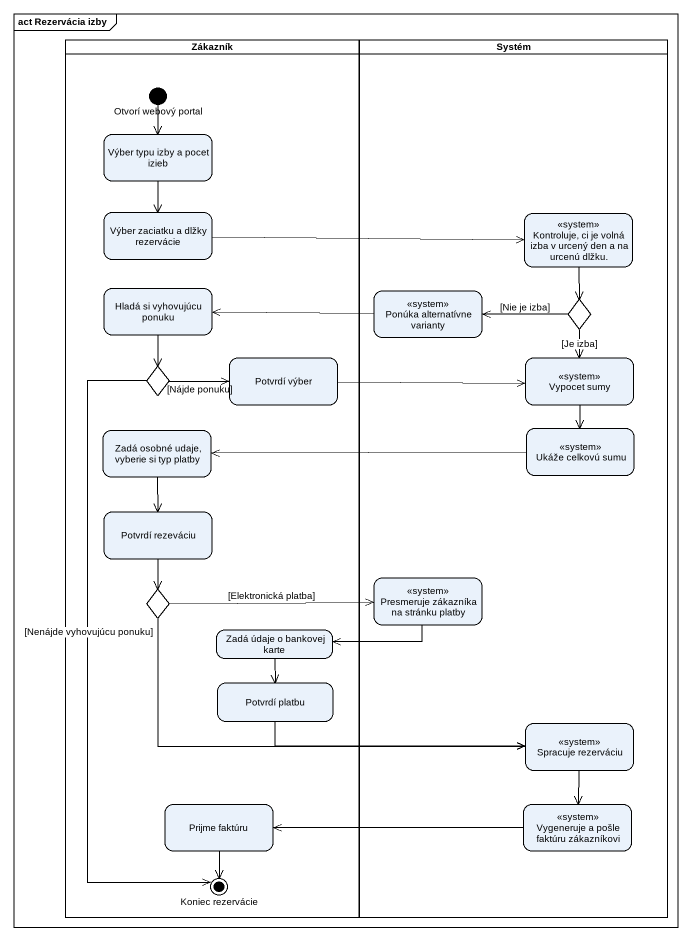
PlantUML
@startuml
mainframe act Rezervácia izby
hide empty description
state Zákazník <<partition>> {
  state "Otvorí webový portal" as Otvorí_webový_portal <<start>>
  state "Výber typu izby a pocet izieb" as Výber_typu_izby_a_pocet
  state "Výber zaciatku a dlžky rezervácie" as Výber_zaciatku_a_dlžky
  state "Hladá si vyhovujúcu ponuku" as Hladá_si_vyhovujúcu_ponuku
  state choice2 <<choice>>
  state "Potvrdí výber" as Potvrdí_výber
  state "Zadá osobné udaje, vyberie si typ platby" as Zadá_osobné_udaje_vyberie
  state "Potvrdí rezeváciu" as Potvrdí_rezeváciu
  state choice3 <<choice>>
  state "Zadá údaje o bankovej karte" as Zadá_údaje_o_bankovej_karte
  state "Potvrdí platbu" as Potvrdí_platbu
  state "Prijme faktúru" as Prijme_faktúru
  state "Koniec rezervácie" as Koniec_rezervácie <<end>>
}
state Systém <<partition>> {
  state "Kontroluje, ci je volná izba v urcený den a na urcenú dlžku." as Kontroluje_ci_je_volná_izba <<system>>
  state "Ponúka alternatívne varianty" as Ponúka_alternatívne_varianty <<system>>
  state choice1 <<choice>>
  state "Vypocet sumy" as Vypocet_sumy <<system>>
  state "Ukáže celkovú sumu" as Ukáže_celkovú_sumu <<system>>
  state "Presmeruje zákazníka na stránku platby" as Presmeruje_zákazníka_na <<system>>
  state "Spracuje rezerváciu" as Spracuje_rezerváciu <<system>>
  state "Vygeneruje a pošle faktúru zákazníkovi" as Vygeneruje_a_pošle_faktúru <<system>>
}
Otvorí_webový_portal --> Výber_typu_izby_a_pocet
Výber_typu_izby_a_pocet --> Výber_zaciatku_a_dlžky
Výber_zaciatku_a_dlžky -right-> Kontroluje_ci_je_volná_izba
Kontroluje_ci_je_volná_izba --> choice1
Hladá_si_vyhovujúcu_ponuku --> choice2
Ponúka_alternatívne_varianty -left-> Hladá_si_vyhovujúcu_ponuku
choice1 -left-> Ponúka_alternatívne_varianty : [Nie je izba]
choice1 --> Vypocet_sumy : [Je izba]
choice2 -right-> Potvrdí_výber : [Nájde ponuku]
choice2 --> Koniec_rezervácie : [Nenájde vyhovujúcu ponuku]
Potvrdí_výber -right-> Vypocet_sumy
Vypocet_sumy --> Ukáže_celkovú_sumu
Zadá_osobné_udaje_vyberie --> Potvrdí_rezeváciu
Ukáže_celkovú_sumu -left-> Zadá_osobné_udaje_vyberie
Potvrdí_rezeváciu --> choice3
choice3 -right-> Presmeruje_zákazníka_na : [Elektronická platba]
choice3 -right-> Spracuje_rezerváciu
Presmeruje_zákazníka_na -left-> Zadá_údaje_o_bankovej_karte
Zadá_údaje_o_bankovej_karte --> Potvrdí_platbu
Potvrdí_platbu -right-> Spracuje_rezerváciu
Spracuje_rezerváciu --> Vygeneruje_a_pošle_faktúru
Prijme_faktúru --> Koniec_rezervácie
Vygeneruje_a_pošle_faktúru -left-> Prijme_faktúru
@enduml
